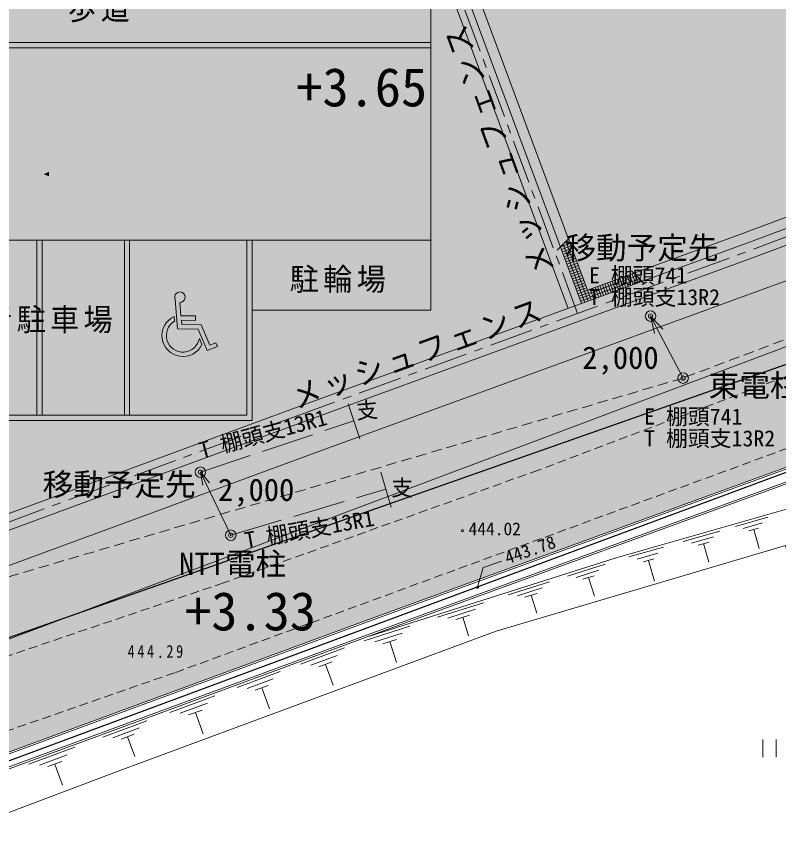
# Model space of a CAD drawing. Units: millimetres at full size; details may follow other scales. Extents: x -95576 to 124839, y -71355 to 87778.
# Drawn here: x -33348 to -11578, y -46779 to -22997 of the extents above; entities that cross this region are included whole.
import ezdxf
from ezdxf.enums import TextEntityAlignment as Align

# ---------------------------------------------------------------- set-up
doc = ezdxf.new("R2010")
doc.units = ezdxf.units.MM
doc.header["$LTSCALE"] = 250
doc.header["$PDMODE"] = 32
doc.header["$PDSIZE"] = 125
for name, pattern in [('CHAIN1', [8, 5, -1, 1, -1]), ('DASHED', [7.5, 6, -1.5]), ('DASHED1', [1.8, 1.2, -0.6]), ('USER3', [1.5, 1, -0.5])]:
    doc.linetypes.add(name, pattern=pattern)
for name, color, linetype, lineweight in [('0-1_極細線', 7, 'Continuous', 13), ('0-4_太線', 7, 'Continuous', 13), ('0-6_0-6___', 7, 'Continuous', 13), ('1-8_ﾊｯﾁﾝｸﾞ', 1, 'Continuous', 18), ('6-1_極細線', 4, 'Continuous', 9), ('6-D_文字', 7, 'Continuous', 9), ('7-1_敷地外要素', 4, 'Continuous', 9), ('7-A', 4, 'CHAIN1', 9), ('8-1_家具備品', 4, 'Continuous', 9), ('8-2_衛生機器', 7, 'Continuous', 13), ('8-D', 3, 'Continuous', 13), ('8-E', 2, 'Continuous', 9), ('9-C_排水管', 51, 'Continuous', 25), ('E-3', 3, 'Continuous', 25)]:
    doc.layers.add(name, color=color, linetype=linetype, lineweight=lineweight)
doc.layers.add('7-D', color=7, linetype='Continuous')
doc.styles.add('ＭＳ ゴシック', font='')
doc.styles.get('ＭＳ ゴシック').set_extended_font_data('MS Gothic')

msp = doc.modelspace()

# ---------------------------------------------------------------- linework, layer by layer
at = {"layer": '0-1_極細線'}
for p, q in [((-12017.9, -44167.2), (-12017.9, -43667.2)), ((-11642.9, -44167.2), (-11642.9, -43667.2))]:
    msp.add_line(p, q, dxfattribs=at)
at = {"layer": '0-4_太線'}
for p, q in [((-11882.7, -37313.1), (-12800.2, -37575.1)), ((-12035.5, -37472.9), (-12586, -37630.1)), ((-13254.2, -37704.7), (-14297.2, -38002.5)), ((-12142.5, -37619.6), (-12417.7, -37698.2)), ((-12280.1, -37658.9), (-12125.5, -38200.5)), ((-13432.8, -37869.4), (-14058.6, -38048)), ((-13559.2, -38019.2), (-13872.1, -38108.5)), ((-14863.5, -38164.1), (-15848, -38445.2)), ((-13715.6, -38063.9), (-13563.6, -38596.3)), ((-15026.3, -38339.9), (-15616.9, -38508.6)), ((-15139.8, -38501.7), (-15435.1, -38586)), ((-16532.9, -38651.7), (-17603.6, -38991.4)), ((-15287.5, -38543.8), (-15116.6, -39142.3)), ((-16713.6, -38825.1), (-17356, -39029)), ((-16840.7, -38981.6), (-17161.9, -39083.5)), ((-18120.2, -39155.4), (-19299.2, -39529.5)), ((-17001.3, -39032.6), (-16831.8, -39566.8)), ((-18324.2, -39330.5), (-19031.6, -39554.9)), ((-18469.2, -39486.9), (-18822.9, -39599.1)), ((-18646.1, -39543), (-18484.7, -40051.6)), ((-20007.6, -39754.3), (-21324.4, -40172.2)), ((-20237.7, -39942.5), (-21027.8, -40193.2)), ((-20402.1, -40109.7), (-20797.1, -40235.1)), ((-20599.6, -40172.4), (-20431.9, -40700.9)), ((-22109.4, -40421.3), (-23412.3, -40840.8)), ((-22331.8, -40623.6), (-23113.6, -40875.3)), ((-22489.2, -40804.9), (-22880, -40930.8)), ((-22684.6, -40867.9), (-22492.4, -41464.9)), ((-23977, -41048.9), (-25234.4, -41512.2)), ((-24184.8, -41260.1), (-24939.2, -41538.1)), ((-24329.7, -41448.2), (-24706.9, -41587.2)), ((-24518.3, -41517.7), (-24297.6, -42116.7)), ((-25813.9, -41725.6), (-27045.8, -42179.5)), ((-26016.6, -41934.9), (-26755.7, -42207.3)), ((-26157.7, -42121.5), (-26527.3, -42257.7)), ((-26342.5, -42189.6), (-26121.9, -42788.3)), ((-27682.6, -42414.1), (-28972.8, -42889.5)), ((-27896.1, -42630.2), (-28670.2, -42915.4)), ((-28045.1, -42822.4), (-28432.1, -42965.1)), ((-28238.6, -42893.7), (-28013.8, -43503.8)), ((-29631.2, -43132), (-30887, -43594.7)), ((-29841.2, -43336.3), (-30594.6, -43613.9)), ((-29988.4, -43517.4), (-30365.1, -43656.2)), ((-30176.8, -43586.8), (-29967.4, -44155.1)), ((-31686.7, -43889.4), (-33001.4, -44373.7)), ((-31906.1, -44104.5), (-32694.9, -44395.1)), ((-32059.7, -44295.5), (-32454.1, -44440.8)), ((-32256.9, -44368.1), (-32036.3, -44967))]:
    msp.add_line(p, q, dxfattribs=at)
at = {"layer": '0-4_太線', "linetype": 'USER3'}
for points in [[(-11338.1, -33279.7), (-18437.3, -35964.2), (-27433.2, -39187.4), (-35901.4, -42057.7), (-41453.8, -43066)], [(-41465.9, -46149.7), (-28804.6, -41746.9), (-11369.3, -35358.9)]]:
    msp.add_lwpolyline(points, dxfattribs=at)
at = {"layer": '0-4_太線'}
for points in [[(-41344, -48179.5), (-40335.6, -46516.3), (-23307.3, -40242.6), (-10149, -35437.4)], [(-41322, -48239.7), (-40301.9, -46557.2), (-23290, -40289.6), (-10131.9, -35484.4)], [(-41168.1, -48660.8), (-40066.1, -46843.3), (-23169.5, -40618.2), (-10011.8, -35813.1)], [(-41146.1, -48721), (-40032.4, -46884.2), (-23152.3, -40665.1), (-9994.7, -35860.1)], [(-23262.7, -40708.6), (-16212.2, -38471.2), (-11141.6, -37023.5), (-10379.6, -37501.5), (-9558.5, -41468.5), (-10416.6, -41771), (-11372, -38117.5), (-19645.4, -40569), (-30367.1, -44539.8), (-37135.7, -47096.2), (-38444.8, -48657.9), (-37889, -50362.9)]]:
    msp.add_lwpolyline(points, dxfattribs=at)
at = {"layer": '0-6_0-6___'}
msp.add_lwpolyline([(-20178.6, -39308.5), (-20018.1, -38748.3), (-19484.9, -38565.1)], dxfattribs=at)
for centre, start, end in [((-20608, -37691.6), 0, 180), ((-20608, -37691.6), 179.99898, 0.00102), ((-20178.6, -39308.5), 0, 180), ((-20178.6, -39308.5), 179.99898, 0.00102)]:
    msp.add_arc(centre, 30, start, end, dxfattribs=at)
at = {"layer": '1-8_ﾊｯﾁﾝｸﾞ'}
msp.add_line((-41167.4, -43661.5), (-2353.6, -29034.1), dxfattribs=at)
at = {"layer": '6-1_極細線'}
for p, q in [((-28746.9, -31926.1), (-28813.7, -31088)), ((-28651.3, -31552.8), (-28681.9, -31167.3)), ((-28839.6, -31707.2), (-28850.4, -31571.3)), ((-28651.3, -31552.8), (-28233.3, -31556)), ((-28234.2, -31681), (-28233.3, -31556)), ((-28631.4, -31802), (-28641.3, -31677.8)), ((-28641.3, -31677.8), (-28234.2, -31681)), ((-28631.4, -31802), (-28072.1, -31806.4)), ((-28072.1, -31806.4), (-27828.5, -32392.9)), ((-28746.9, -31926.1), (-28155.8, -31930.7)), ((-28155.8, -31930.7), (-27900.8, -32544.8)), ((-28126.4, -32197), (-28055.5, -32367.8)), ((-27828.5, -32392.9), (-27655.3, -32321)), ((-27655.3, -32321), (-27612.2, -32424.9)), ((-27900.8, -32544.8), (-27612.2, -32424.9))]:
    msp.add_line(p, q, dxfattribs=at)
for centre, radius, start, end in [((-28681.3, -31017.3), 150, 269.77055, 208.10706), ((-28594.1, -32113.8), 600, 115.29301, 334.3619), ((-28594.1, -32113.8), 475, 121.1256, 349.91534)]:
    msp.add_arc(centre, radius, start, end, dxfattribs=at)
at = {"layer": '6-D_文字', "lineweight": 18}
for p, q in [((-17206, -31201.1), (-20868.3, -21340.6)), ((-17581.8, -31338.3), (-21146.4, -21740.6)), ((-11877.2, -30745.5), (4996, -24478.5)), ((-25356.3, -34656.6), (-12213.3, -29856.9)), ((-25029.1, -35548.5), (-11877.2, -30745.5)), ((-41322.5, -40059.4), (-25511.2, -34234.1)), ((-41228, -40504.2), (-25356.3, -34656.6)), ((-40284.7, -41169), (-25029.1, -35548.5))]:
    msp.add_line(p, q, dxfattribs=at)
at = {"layer": '6-D_文字', "color": 4}
for p, q in [((-21509.7, -21740.6), (-21509.7, -31390.6)), ((-41188, -23740.6), (-21509.7, -23740.6)), ((-41344, -23890.6), (-21509.7, -23890.6)), ((-26086, -29390.6), (-41395.2, -29390.6)), ((-32768.3, -34390.6), (-32768.3, -29390.6)), ((-32618.3, -34390.6), (-32618.3, -29390.6)), ((-30268.3, -34390.6), (-30268.3, -29390.6)), ((-30118.3, -34390.6), (-30118.3, -29390.6)), ((-26768.3, -34390.6), (-26768.3, -29390.6)), ((-26618.3, -34540.6), (-26618.3, -29390.6)), ((-26086, -29390.6), (-21509.7, -29390.6)), ((-26618.3, -31390.6), (-21509.7, -31390.6)), ((-26768.3, -34390.6), (-40268.3, -34390.6)), ((-26618.3, -34540.6), (-40418.3, -34540.6))]:
    msp.add_line(p, q, dxfattribs=at)
at = {"layer": '6-D_文字', "lineweight": 18}
for points in [[(-25511.2, -34234.1), (-12371, -29435.4), (4482.3, -23122.5), (17618.9, -18243.6), (32566.3, -12640)], [(-12216.4, -29858.1), (4639.6, -23544.2), (17776.2, -18665.2), (32724.2, -13061.4)]]:
    msp.add_lwpolyline(points, dxfattribs=at)
at = {"layer": '7-1_敷地外要素'}
for p, q in [((-12476.2, -29154.5), (4377.1, -22841.6)), ((-17899.2, -29669.6), (-17484.5, -29254.9)), ((-17803.6, -29582.9), (-17521.8, -29480)), ((-17691.8, -29462.3), (-17543.2, -29408)), ((-17018.2, -31132.5), (-17653, -29423.4)), ((-17777.8, -29653.4), (-17496, -29550.4)), ((-17752.1, -29723.8), (-17470.3, -29620.9)), ((-17112.3, -31166.3), (-17730.7, -29501.2)), ((-17726.4, -29794.3), (-17444.6, -29691.3)), ((-17700.6, -29864.7), (-17418.8, -29761.8)), ((-17674.9, -29935.2), (-17393.1, -29832.2)), ((-17649.2, -30005.6), (-17367.4, -29902.7)), ((-17623.5, -30076.1), (-17341.7, -29973.1)), ((-17597.7, -30146.5), (-17315.9, -30043.6)), ((-17571.6, -30216.8), (-17289.8, -30113.9)), ((-17542, -30285.9), (-17263.7, -30184.2)), ((-17516.3, -30356.3), (-17237.6, -30254.5)), ((-17490.6, -30426.7), (-17211.5, -30324.8)), ((-17464.9, -30497.2), (-17185.4, -30395.1)), ((-16993.9, -30910.7), (-15630.3, -30412.8)), ((-15867.5, -30712.3), (-15972.1, -30430.7)), ((-15797, -30686.6), (-15901.5, -30405.3)), ((-15726.6, -30660.8), (-15831, -30379.6)), ((-15777.9, -30265.2), (-15423.8, -30619.3)), ((-15656.1, -30635.1), (-15760.6, -30353.9)), ((-15585.7, -30609.4), (-15675.5, -30367.6)), ((-17439.1, -30567.6), (-17157.3, -30464.7)), ((-17413.4, -30638.1), (-17133.1, -30535.7)), ((-17387.7, -30708.5), (-17105.9, -30605.6)), ((-17362, -30779), (-17080.2, -30676.1)), ((-16959.1, -31004.5), (-15552.3, -30490.8)), ((-16501.5, -30943.9), (-16606, -30662.6)), ((-16431.1, -30918.1), (-16535.5, -30636.9)), ((-16360.6, -30892.4), (-16465.1, -30611.2)), ((-16290.2, -30866.7), (-16394.6, -30585.4)), ((-16219.7, -30840.9), (-16324.2, -30559.7)), ((-16149.3, -30815.2), (-16253.7, -30534)), ((-16078.8, -30789.5), (-16183.3, -30508.3)), ((-16008.4, -30763.8), (-16112.8, -30482.5)), ((-15937.9, -30738), (-16042.4, -30456.8)), ((-15515.2, -30583.7), (-15548.2, -30494.9)), ((-17336.2, -30849.4), (-17054.4, -30746.5)), ((-17284.8, -30990.3), (-17003, -30887.4)), ((-16853.9, -31072.1), (-16958.4, -30790.9)), ((-16783.6, -31046), (-16888.1, -30764.8)), ((-16713.3, -31019.9), (-16817.8, -30738.6)), ((-16643, -30993.8), (-16746.9, -30714.1)), ((-16572, -30969.6), (-16676.4, -30688.3)), ((-17259, -31060.8), (-16977.2, -30957.9)), ((-17233.3, -31131.2), (-16951.5, -31028.3))]:
    msp.add_line(p, q, dxfattribs=at)
for points in [[(-16924.2, -31098.2), (-17028.7, -30817), (-20548.2, -21340.6)], [(-17310.5, -30919.9), (-17028.7, -30817), (-12473.9, -29153.6)]]:
    msp.add_lwpolyline(points, dxfattribs=at)
at = {"layer": '7-A'}
for p, q in [((-17315.6, -31480.7), (-21007.3, -21540.6)), ((-12292.9, -29646.5), (4561.2, -23333.2))]:
    msp.add_line(p, q, dxfattribs=at)
msp.add_lwpolyline([(-41244.8, -40270.5), (-25433.7, -34445.3), (-12292.9, -29646.5)], dxfattribs=at)
at = {"layer": '8-1_家具備品'}
for p in [(-14302.5, -33330.6), (-15119.6, -32056.8), (-14882.7, -31937.6)]:
    msp.add_line(p, (-15231.4, -31559.4), dxfattribs=at)
at = {"layer": '8-1_家具備品', "linetype": 'DASHED1'}
msp.add_lwpolyline([(50775.1, -8211.5), (19296.9, -20654.9), (-14302.5, -33330.6), (-41102.7, -41234.7)], dxfattribs=at)
at = {"layer": '8-2_衛生機器'}
for p, q in [((-23872.8, -34072.7), (-23539.9, -35065.9)), ((-22938, -36022.5), (-22639.9, -37026.7))]:
    msp.add_line(p, q, dxfattribs=at)
at = {"layer": '8-2_衛生機器', "linetype": 'DASHED'}
msp.add_line((-27227.5, -37824.4), (-22793.8, -36508.2), dxfattribs=at)
at = {"layer": '8-2_衛生機器'}
for centre in [(-14300.2, -33333), (-27227.5, -37824.4)]:
    msp.add_circle(centre, 150, dxfattribs=at)
at = {"layer": '8-D', "color": 7, "linetype": 'DASHED'}
msp.add_line((-28096.9, -36023.2), (-23711.8, -34553.1), dxfattribs=at)
at = {"layer": '8-D', "color": 7}
for centre in [(-15231.4, -31559.4), (-28096.9, -36023.2)]:
    msp.add_circle(centre, 150, dxfattribs=at)
at = {"layer": '8-E', "color": 4}
for p in [(-27227.5, -37824.4), (-28025.7, -36397.6), (-27838.3, -36323.1)]:
    msp.add_line(p, (-28096.9, -36023.2), dxfattribs=at)
at = {"layer": '8-E'}
for p in [(-15231.4, -31559.4), (-14302.5, -33330.6), (-28096.9, -36023.2), (-27227.5, -37824.4)]:
    msp.add_point(p, dxfattribs=at)
at = {"layer": '9-C_排水管'}
for points in [[(-17206, -31201.1), (39552.3, -10021.3), (37778.7, -5262.1)], [(5814.8, -12830.6), (-17206, -31201.1), (37778.7, -5262.1)], [(-21868.3, -12830.6), (-20868.3, -21340.6), (-17206, -31201.1)], [(5814.8, -12830.6), (-21868.3, -12830.6), (-17206, -31201.1)], [(-17206, -31201.1), (-732.9, -25076), (3949.4, -23322.2)], [(-3082.3, -25930.8), (-17206, -31201.1), (3949.4, -23322.2)], [(-17206, -31201.1), (-3030.9, -25936.8), (-732.9, -25076)], [(-17206, -31201.1), (-3074.1, -25952.9), (-3030.9, -25936.8)], [(-17206, -31201.1), (-10096.1, -28582.5), (-7470, -27585.4), (-7470, -27602.9)]]:
    msp.add_solid(points, dxfattribs=at)
at = {"layer": '9-C_排水管', "color": 7}
for points in [[(42874.7, -9259.1), (-10097.4, -28585.4), (-12432.7, -29450.8)], [(-20868.3, -21340.6), (-21146.4, -21740.6), (-17581.8, -31338.3)], [(-17206, -31201.1), (-20868.3, -21340.6), (-17581.8, -31338.3)], [(-32577.9, -27504.5), (-32425.2, -27432.6), (-32425.2, -27557.1)], [(-7470, -28080.1), (-7470, -27639), (-41000.7, -40420.4), (-17206, -31201.1)], [(-7470, -28080.1), (-41000.7, -40420.4), (-13728.5, -30381.6)], [(-7470, -28080.1), (-40925.9, -40393.6), (-12317.6, -29893.7)], [(-17206, -31201.1), (-40918.6, -39910.6), (-14783.9, -30318.8)], [(-14783.9, -30318.8), (-17065.3, -31149.3), (-17206, -31201.1)], [(-41000.7, -40420.4), (-40918.6, -39910.6), (-17206, -31201.1)], [(-17206, -31201.1), (-17581.8, -31338.3), (-40918.6, -39910.6)], [(-18387.5, -31632.6), (-18383.8, -31633), (-17581.8, -31338.3)], [(-28558.7, -35359.9), (-28554.6, -35368.7), (-18774.9, -31774.1), (-18773.1, -31775.9)], [(-18774.9, -31774.1), (-18773.1, -31775.9), (-18387.5, -31632.6), (-18383.8, -31633)], [(-18773.1, -31775.9), (-18625.5, -31722.5), (-18383.8, -31633)], [(-32070.4, -36650.7), (-28554.6, -35368.7), (-28558.8, -35359.7)], [(-32070.4, -36650.7), (-31825.1, -36570.3), (-28554.6, -35368.7)], [(-32070.4, -36650.7), (-32058.4, -36658.8), (-31825.1, -36570.3)], [(-32070.4, -36650.7), (-32061.1, -36657), (-40918.6, -39910.6)]]:
    msp.add_solid(points, dxfattribs=at)
at = {"layer": '9-C_排水管', "color": 81}
for points in [[(-41000.7, -40420.4), (36520, -12610.8), (43225.5, -10195.6)], [(43225.5, -10195.6), (-20102.1, -32736.6), (-41000.7, -40420.4)], [(-41000.7, -40420.4), (-40284.7, -41169), (43228.7, -10204.1)], [(-40284.7, -41169), (43228.7, -10204.1), (43228.7, -10204.1)], [(43225.5, -10195.6), (-16850, -31549.6), (-20102.1, -32736.6)], [(-40284.7, -41169), (11503.2, -22061.8), (14442, -20877.6), (14499.8, -20953.4)], [(-17581.8, -31338.3), (-21146.4, -21740.6), (-21509.7, -21740.6)], [(-17581.8, -31338.3), (-21509.7, -21740.6), (-21509.7, -31390.6)], [(-40284.7, -41169), (803.3, -26035.8), (-3039, -27427.1), (-2347.1, -27171.9)], [(-16221, -31324.5), (-7470, -28215.5), (-7470, -28080.1)], [(-13730.3, -31388.7), (-13638.3, -31388.7), (-7470, -29082.9), (-7470, -29108.6)], [(-17581.8, -31338.3), (-21509.7, -31390.6), (-26618.3, -34540.6)], [(-18774.9, -31774.1), (-17581.8, -31338.3), (-26618.3, -34540.6)], [(-21509.7, -31390.6), (-26618.3, -31390.6), (-26618.3, -34540.6)], [(-16276.6, -32326.5), (-16276.6, -32352.1), (-13730.3, -31388.7), (-13638.3, -31388.7)], [(-20705.9, -32479.3), (-18774.9, -31774.1), (-26618.3, -34540.6)], [(-16807.5, -32522.1), (-16777.8, -32535.2), (-16276.6, -32326.5), (-16276.6, -32352.1)], [(-27614.4, -36502.4), (-16777.8, -32535.2), (-16807.5, -32522.1)], [(-26618.3, -34540.6), (-23190.7, -33387.1), (-20705.9, -32479.3)], [(-26618.3, -34540.6), (-31839.3, -36565.5), (-23190.7, -33387.1)], [(-40418.3, -34540.6), (-41322.5, -40059.4), (-31839.3, -36565.5)], [(-26618.3, -34540.6), (-40418.3, -34540.6), (-31839.3, -36565.5)]]:
    msp.add_solid(points, dxfattribs=at)
at = {"layer": '9-C_排水管', "color": 9}
for points in [[(49792.6, -12885.5), (-30208.1, -37468), (-40284.7, -41169)], [(-40284.7, -41169), (46596.3, -14058), (49792.6, -12885.5)], [(49792.6, -12885.5), (-27579.1, -36502.4), (-30208.1, -37468)], [(49792.6, -12885.5), (-16777.8, -32535.2), (-27579.1, -36502.4)], [(49792.6, -12885.5), (-16276.6, -32352.1), (-16777.8, -32535.2)], [(49792.6, -12885.5), (-13638.3, -31388.7), (-16276.6, -32352.1)], [(49792.6, -12885.5), (-7470, -29108.6), (-13638.3, -31388.7)], [(-40284.7, -41169), (-20111.9, -39075.7), (46596.3, -14058)], [(-20111.9, -39075.7), (45857.5, -14340.6), (46596.3, -14058)], [(-20111.9, -39075.7), (45927.2, -14522.8), (45857.5, -14340.6)], [(-20111.9, -39075.7), (40273.3, -16640.7), (45927.2, -14522.8)], [(-20111.9, -39075.7), (28611.6, -21010.9), (40273.3, -16640.7)], [(-20111.9, -39075.7), (25012.8, -22360), (28611.6, -21010.9)], [(-40554, -23890.6), (-38175.2, -21740.6), (-21509.7, -23890.6), (-21509.7, -21740.6)], [(-20111.9, -39075.7), (23264.7, -23015.4), (25012.8, -22360)], [(-20111.9, -39075.7), (19873.8, -24286.6), (23264.7, -23015.4)], [(-40418.3, -29540.6), (-21509.7, -23890.6), (-40554, -23890.6)], [(-40418.3, -29540.6), (-21509.7, -31390.6), (-21509.7, -23890.6)], [(-20111.9, -39075.7), (18003.6, -24981.2), (19873.8, -24286.6)], [(-20111.9, -39075.7), (17871, -25030.4), (18003.6, -24981.2)], [(-20111.9, -39075.7), (17814.8, -25051.3), (17871, -25030.4)], [(-20111.9, -39075.7), (16327.3, -25603.8), (17814.8, -25051.3)], [(-20111.9, -39075.7), (2557.2, -30718.1), (16327.3, -25603.8)], [(-40418.3, -29540.6), (-40418.3, -34540.6), (-26618.3, -34540.6)], [(-40418.3, -29540.6), (-26618.3, -34540.6), (-26618.3, -31390.6)], [(-40418.3, -29540.6), (-26618.3, -31390.6), (-21509.7, -31390.6)], [(-20111.9, -39075.7), (-7470, -34442.4), (2557.2, -30718.1)], [(-40284.7, -41169), (-37723.8, -45554.1), (-20111.9, -39075.7)]]:
    msp.add_solid(points, dxfattribs=at)
at = {"layer": '9-C_排水管', "color": 214}
for points in [[(-16777.8, -32535.2), (-30208.1, -37457.7), (-40284.7, -41169)], [(-16777.8, -32535.2), (-27614.4, -36502.4), (-30208.1, -37457.7)]]:
    msp.add_solid(points, dxfattribs=at)
at = {"layer": 'E-3'}
msp.add_line((-41501.2, -43532.1), (-9634.5, -32335), dxfattribs=at)
msp.add_lwpolyline([(-39228.6, -46373.7), (11532.8, -27517.9), (48578.9, -13756.7)], dxfattribs=at)

# ---------------------------------------------------------------- texts
at = {"layer": '0-6_0-6___', "style": 'ＭＳ ゴシック'}
msp.add_text('444.02', height=366.6, dxfattribs=at).set_placement((-20431.7, -37935.7), align=Align.BOTTOM_LEFT)
msp.add_text('443.78', height=366.6, rotation=18.97, dxfattribs=at).set_placement((-19285.5, -38760.8), align=Align.BOTTOM_LEFT)
at = {"layer": '6-D_文字', "color": 1, "style": 'ＭＳ ゴシック'}
for s, p in [('+3.65', (-25357.2, -25892.5)), ('+3.33', (-28533.6, -40875.8))]:
    msp.add_text(s, height=1100, dxfattribs=at).set_placement(p, align=Align.BOTTOM_LEFT)
at = {"layer": '6-D_文字', "char_height": 641.5, "attachment_point": 7, "style": 'ＭＳ ゴシック'}
for s, insert in [('\\T1.15;\\W0.95;歩道', (-31901.1, -23161.6)), ('\\T1.15;\\W0.95;駐輪場', (-25542.6, -30898.1)), ('\\T1.15;\\W0.95;来庁者駐車場', (-36214.1, -32051.6))]:
    msp.add_mtext(s, dxfattribs=dict(at, insert=insert))
at = {"layer": '6-D_文字', "color": 4, "insert": (-30175, -41336.4), "char_height": 366.6, "attachment_point": 7, "style": 'ＭＳ ゴシック'}
msp.add_mtext('\\T1.39;\\W0.8;444.29', dxfattribs=at)
at = {"layer": '7-D', "char_height": 641.5, "attachment_point": 7, "style": 'ＭＳ ゴシック'}
for insert, rotation in [((-17913.9, -30225.8), 110), ((-25327.3, -34279.9), 20)]:
    msp.add_mtext('\\T1.15;\\W0.95;メッシュフェンス', dxfattribs=dict(at, insert=insert, rotation=rotation))
at = {"layer": '8-2_衛生機器', "style": 'ＭＳ ゴシック'}
for s, rotation, p in [('支', 5, (-23615.2, -34639.1)), ('T 棚頭支13R1', 10, (-26759.8, -38335.5))]:
    msp.add_text(s, height=458.2, rotation=rotation, dxfattribs=at).set_placement(p, align=Align.BOTTOM_LEFT)
for s, p in [('E 棚頭741', (-15413.8, -34796.5)), ('T 棚頭支13R2', (-15413.8, -35421.5)), ('支', (-22642.4, -36836.2))]:
    msp.add_text(s, height=458.2, dxfattribs=at).set_placement(p, align=Align.BOTTOM_LEFT)
at = {"layer": '8-D', "style": 'ＭＳ ゴシック'}
for s, p in [('移動予定先', (-17664.9, -30120.8)), ('東電柱', (-13570.1, -34054.3)), ('移動予定先', (-32604.7, -36886.5)), ('NTT電柱', (-28705.1, -39159.1))]:
    msp.add_text(s, height=641.5, dxfattribs=at).set_placement(p, align=Align.BOTTOM_LEFT)
at = {"layer": '8-D', "color": 7, "style": 'ＭＳ ゴシック'}
for s, p in [('E 棚頭741', (-16990.7, -30758.4)), ('T 棚頭支13R2', (-16990.7, -31383.4))]:
    msp.add_text(s, height=458.2, dxfattribs=at).set_placement(p, align=Align.BOTTOM_LEFT)
msp.add_text('T 棚頭支13R1', height=458.2, rotation=15, dxfattribs=at).set_placement((-28021.7, -35760.6), align=Align.BOTTOM_LEFT)
at = {"layer": '8-E', "color": 3, "style": 'ＭＳ ゴシック'}
for p in [(-17181, -33261.1), (-27593.2, -37038.7)]:
    msp.add_text('2,000', height=641.5, dxfattribs=at).set_placement(p, align=Align.BOTTOM_LEFT)

doc.saveas('drawing.dxf')
